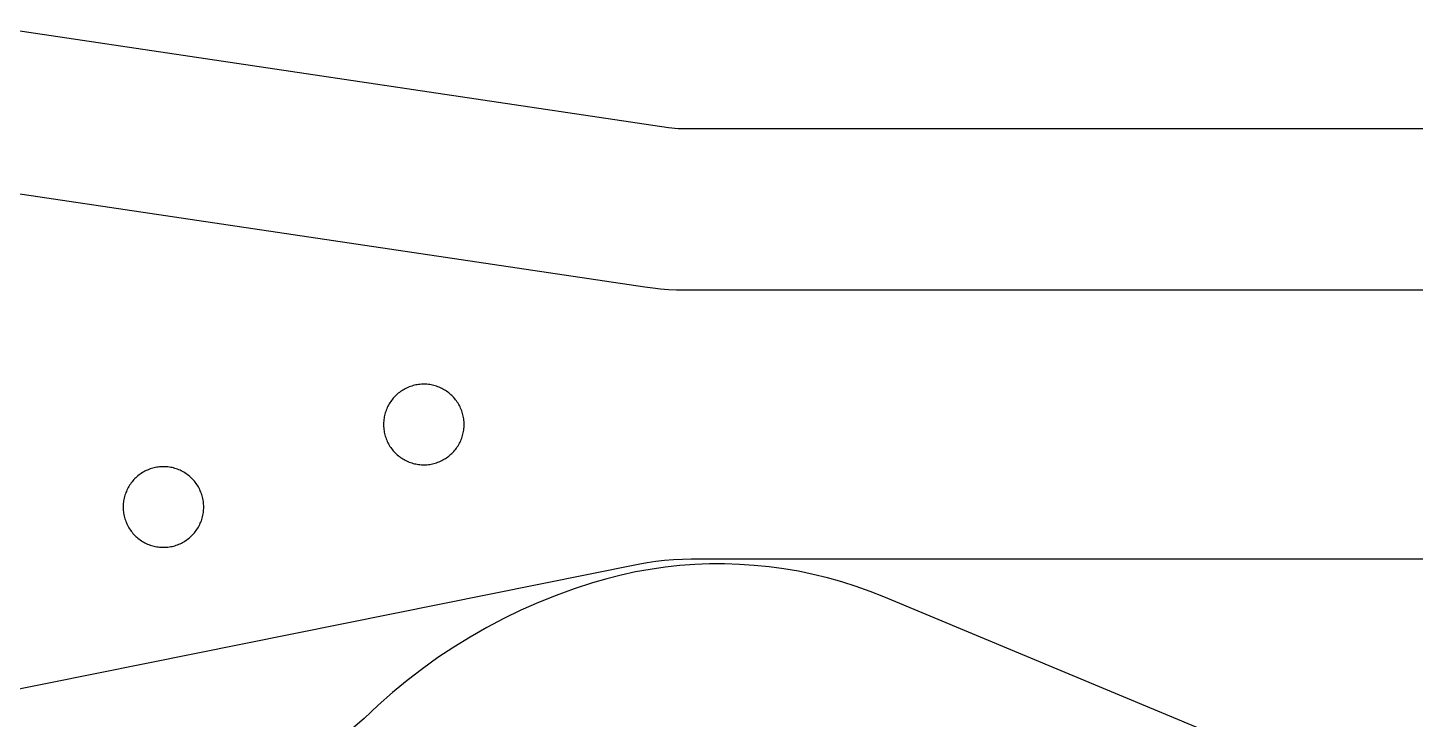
# Model space of a CAD drawing. Header units: millimetres. Extents: x 586 to 986, y -25 to 475.
# Drawn here: x 622.7 to 674.4, y 84.3 to 110 of the extents above; entities that cross this region are included whole.
import ezdxf

# ---------------------------------------------------------------- set-up
doc = ezdxf.new("R2010")
doc.units = ezdxf.units.MM
doc.header["$MEASUREMENT"] = 0
doc.layers.add('auxiliares', color=4, linetype='Continuous', true_color=0x00ffff)
doc.layers.add('corte', color=1, linetype='Continuous', true_color=0xff0000)

msp = doc.modelspace()

# ---------------------------------------------------------------- linework, layer by layer
at = {"layer": 'auxiliares'}
for p, q in [((646.576, 106.284), (621.58, 110.006)), ((646.693, 106.269), (646.576, 106.284)), ((646.811, 106.257), (646.693, 106.269)), ((646.929, 106.248), (646.811, 106.257)), ((647.047, 106.243), (646.929, 106.248)), ((647.165, 106.241), (647.047, 106.243)), ((689.425, 106.241), (647.165, 106.241)), ((646.446, 89.929), (645.897, 89.85)), ((646.997, 89.989), (646.446, 89.929)), ((647.55, 90.029), (646.997, 89.989)), ((648.105, 90.051), (647.55, 90.029)), ((648.659, 90.053), (648.105, 90.051)), ((649.213, 90.036), (648.659, 90.053)), ((649.767, 89.999), (649.213, 90.036)), ((650.318, 89.944), (649.767, 89.999)), ((650.868, 89.869), (650.318, 89.944)), ((644.272, 89.501), (643.739, 89.347)), ((644.809, 89.636), (644.272, 89.501)), ((645.351, 89.753), (644.809, 89.636)), ((645.897, 89.85), (645.351, 89.753)), ((651.414, 89.776), (650.868, 89.869)), ((651.957, 89.663), (651.414, 89.776)), ((652.496, 89.532), (651.957, 89.663)), ((653.03, 89.382), (652.496, 89.532)), ((653.558, 89.214), (653.03, 89.382)), ((642.392, 88.882), (641.731, 88.616)), ((643.061, 89.126), (642.392, 88.882)), ((643.739, 89.347), (643.061, 89.126)), ((654.081, 89.028), (653.558, 89.214)), ((654.596, 88.823), (654.081, 89.028)), ((641.731, 88.616), (641.08, 88.327)), ((674.374, 80.583), (654.596, 88.823)), ((640.438, 88.017), (639.808, 87.685)), ((641.08, 88.327), (640.438, 88.017)), ((639.189, 87.331), (638.583, 86.957)), ((639.808, 87.685), (639.189, 87.331)), ((638.583, 86.957), (637.99, 86.563)), ((637.99, 86.563), (637.41, 86.148)), ((637.41, 86.148), (636.845, 85.714)), ((636.295, 85.262), (635.76, 84.791)), ((636.845, 85.714), (636.295, 85.262)), ((635.76, 84.791), (635.242, 84.302)), ((635.242, 84.302), (627.449, 77.632))]:
    msp.add_line(p, q, dxfattribs=at)
at = {"layer": 'corte', "linetype": 'Continuous', "lineweight": 25}
for p, q in [((645.693, 100.35), (620.697, 104.072)), ((645.986, 100.311), (645.693, 100.35)), ((646.28, 100.28), (645.986, 100.311)), ((646.574, 100.258), (646.28, 100.28)), ((646.87, 100.245), (646.574, 100.258)), ((647.165, 100.241), (646.87, 100.245)), ((689.425, 100.241), (647.165, 100.241)), ((636.822, 96.596), (636.775, 96.573)), ((636.869, 96.618), (636.822, 96.596)), ((636.918, 96.637), (636.869, 96.618)), ((636.966, 96.656), (636.918, 96.637)), ((637.016, 96.672), (636.966, 96.656)), ((637.066, 96.687), (637.016, 96.672)), ((637.116, 96.7), (637.066, 96.687)), ((637.167, 96.711), (637.116, 96.7)), ((637.218, 96.72), (637.167, 96.711)), ((637.27, 96.728), (637.218, 96.72)), ((637.321, 96.734), (637.27, 96.728)), ((637.373, 96.738), (637.321, 96.734)), ((637.425, 96.74), (637.373, 96.738)), ((637.477, 96.741), (637.425, 96.74)), ((637.53, 96.739), (637.477, 96.741)), ((637.582, 96.736), (637.53, 96.739)), ((637.633, 96.731), (637.582, 96.736)), ((637.685, 96.725), (637.633, 96.731)), ((637.736, 96.716), (637.685, 96.725)), ((637.787, 96.706), (637.736, 96.716)), ((637.838, 96.694), (637.787, 96.706)), ((637.888, 96.68), (637.838, 96.694)), ((637.938, 96.664), (637.888, 96.68)), ((637.987, 96.647), (637.938, 96.664)), ((638.036, 96.628), (637.987, 96.647)), ((638.083, 96.607), (638.036, 96.628)), ((638.13, 96.585), (638.083, 96.607)), ((636.233, 96.097), (636.204, 96.053)), ((636.263, 96.139), (636.233, 96.097)), ((636.295, 96.18), (636.263, 96.139)), ((636.329, 96.22), (636.295, 96.18)), ((636.363, 96.259), (636.329, 96.22)), ((636.399, 96.297), (636.363, 96.259)), ((636.437, 96.333), (636.399, 96.297)), ((636.475, 96.368), (636.437, 96.333)), ((636.515, 96.402), (636.475, 96.368)), ((636.556, 96.434), (636.515, 96.402)), ((636.598, 96.465), (636.556, 96.434)), ((636.641, 96.494), (636.598, 96.465)), ((636.685, 96.522), (636.641, 96.494)), ((636.73, 96.548), (636.685, 96.522)), ((636.775, 96.573), (636.73, 96.548)), ((638.177, 96.561), (638.13, 96.585)), ((638.222, 96.536), (638.177, 96.561)), ((638.267, 96.509), (638.222, 96.536)), ((638.31, 96.48), (638.267, 96.509)), ((638.353, 96.45), (638.31, 96.48)), ((638.394, 96.419), (638.353, 96.45)), ((638.434, 96.386), (638.394, 96.419)), ((638.473, 96.351), (638.434, 96.386)), ((638.511, 96.316), (638.473, 96.351)), ((638.548, 96.279), (638.511, 96.316)), ((638.583, 96.24), (638.548, 96.279)), ((638.617, 96.201), (638.583, 96.24)), ((638.65, 96.16), (638.617, 96.201)), ((638.681, 96.119), (638.65, 96.16)), ((638.711, 96.076), (638.681, 96.119)), ((638.739, 96.032), (638.711, 96.076)), ((636.003, 95.576), (635.992, 95.525)), ((636.015, 95.627), (636.003, 95.576)), ((636.03, 95.677), (636.015, 95.627)), ((636.046, 95.726), (636.03, 95.677)), ((636.063, 95.775), (636.046, 95.726)), ((636.083, 95.823), (636.063, 95.775)), ((636.104, 95.871), (636.083, 95.823)), ((636.126, 95.918), (636.104, 95.871)), ((636.151, 95.964), (636.126, 95.918)), ((636.177, 96.009), (636.151, 95.964)), ((636.204, 96.053), (636.177, 96.009)), ((638.766, 95.988), (638.739, 96.032)), ((638.791, 95.942), (638.766, 95.988)), ((638.815, 95.895), (638.791, 95.942)), ((638.836, 95.848), (638.815, 95.895)), ((638.857, 95.8), (638.836, 95.848)), ((638.875, 95.752), (638.857, 95.8)), ((638.892, 95.702), (638.875, 95.752)), ((638.907, 95.653), (638.892, 95.702)), ((638.921, 95.602), (638.907, 95.653)), ((638.932, 95.552), (638.921, 95.602)), ((635.967, 95.318), (635.965, 95.266)), ((635.965, 95.266), (635.965, 95.214)), ((635.965, 95.214), (635.967, 95.162)), ((635.971, 95.37), (635.967, 95.318)), ((635.967, 95.162), (635.971, 95.11)), ((635.976, 95.422), (635.971, 95.37)), ((635.971, 95.11), (635.976, 95.059)), ((635.983, 95.474), (635.976, 95.422)), ((635.976, 95.059), (635.983, 95.007)), ((635.992, 95.525), (635.983, 95.474)), ((638.942, 95.5), (638.932, 95.552)), ((638.95, 95.449), (638.942, 95.5)), ((638.957, 95.397), (638.95, 95.449)), ((638.951, 95.034), (638.957, 95.085)), ((638.961, 95.345), (638.957, 95.397)), ((638.957, 95.085), (638.961, 95.137)), ((638.964, 95.293), (638.961, 95.345)), ((638.961, 95.137), (638.964, 95.189)), ((638.965, 95.241), (638.964, 95.293)), ((638.964, 95.189), (638.965, 95.241)), ((635.983, 95.007), (635.992, 94.956)), ((635.992, 94.956), (636.003, 94.905)), ((636.003, 94.905), (636.016, 94.854)), ((636.016, 94.854), (636.03, 94.804)), ((636.03, 94.804), (636.046, 94.755)), ((636.046, 94.755), (636.064, 94.706)), ((636.064, 94.706), (636.083, 94.657)), ((636.083, 94.657), (636.104, 94.61)), ((636.104, 94.61), (636.127, 94.563)), ((636.127, 94.563), (636.151, 94.517)), ((638.766, 94.495), (638.792, 94.541)), ((638.792, 94.541), (638.815, 94.587)), ((638.815, 94.587), (638.837, 94.634)), ((638.837, 94.634), (638.857, 94.682)), ((638.857, 94.682), (638.876, 94.731)), ((638.876, 94.731), (638.892, 94.78)), ((638.892, 94.78), (638.908, 94.83)), ((638.908, 94.83), (638.921, 94.88)), ((638.921, 94.88), (638.933, 94.931)), ((638.933, 94.931), (638.943, 94.982)), ((638.943, 94.982), (638.951, 95.034)), ((636.151, 94.517), (636.177, 94.472)), ((636.177, 94.472), (636.205, 94.427)), ((636.205, 94.427), (636.234, 94.384)), ((636.234, 94.384), (636.264, 94.342)), ((636.264, 94.342), (636.296, 94.301)), ((636.296, 94.301), (636.329, 94.261)), ((636.329, 94.261), (636.364, 94.222)), ((636.364, 94.222), (636.4, 94.184)), ((636.4, 94.184), (636.437, 94.148)), ((636.437, 94.148), (636.476, 94.113)), ((636.476, 94.113), (636.516, 94.079)), ((636.516, 94.079), (636.557, 94.047)), ((636.557, 94.047), (636.598, 94.016)), ((636.598, 94.016), (636.642, 93.987)), ((638.311, 94.002), (638.353, 94.032)), ((638.353, 94.032), (638.395, 94.064)), ((638.395, 94.064), (638.435, 94.097)), ((638.435, 94.097), (638.474, 94.131)), ((638.474, 94.131), (638.512, 94.167)), ((638.512, 94.167), (638.549, 94.204)), ((638.549, 94.204), (638.584, 94.242)), ((638.584, 94.242), (638.618, 94.281)), ((638.618, 94.281), (638.651, 94.322)), ((638.651, 94.322), (638.682, 94.364)), ((638.682, 94.364), (638.712, 94.407)), ((638.712, 94.407), (638.74, 94.45)), ((638.74, 94.45), (638.766, 94.495)), ((627.082, 93.502), (627.037, 93.478)), ((627.129, 93.525), (627.082, 93.502)), ((627.177, 93.547), (627.129, 93.525)), ((627.225, 93.567), (627.177, 93.547)), ((627.273, 93.585), (627.225, 93.567)), ((627.323, 93.601), (627.273, 93.585)), ((627.373, 93.616), (627.323, 93.601)), ((627.423, 93.629), (627.373, 93.616)), ((627.474, 93.64), (627.423, 93.629)), ((627.525, 93.65), (627.474, 93.64)), ((627.577, 93.657), (627.525, 93.65)), ((627.629, 93.663), (627.577, 93.657)), ((627.68, 93.667), (627.629, 93.663)), ((627.732, 93.67), (627.68, 93.667)), ((627.785, 93.67), (627.732, 93.67)), ((627.837, 93.669), (627.785, 93.67)), ((627.889, 93.666), (627.837, 93.669)), ((627.94, 93.661), (627.889, 93.666)), ((627.992, 93.654), (627.94, 93.661)), ((628.043, 93.645), (627.992, 93.654)), ((628.094, 93.635), (628.043, 93.645)), ((628.145, 93.623), (628.094, 93.635)), ((628.195, 93.609), (628.145, 93.623)), ((628.245, 93.594), (628.195, 93.609)), ((628.294, 93.576), (628.245, 93.594)), ((628.343, 93.557), (628.294, 93.576)), ((628.39, 93.537), (628.343, 93.557)), ((628.437, 93.515), (628.39, 93.537)), ((628.484, 93.491), (628.437, 93.515)), ((636.642, 93.987), (636.686, 93.959)), ((636.686, 93.959), (636.73, 93.933)), ((636.73, 93.933), (636.776, 93.908)), ((636.776, 93.908), (636.823, 93.885)), ((636.823, 93.885), (636.87, 93.864)), ((636.87, 93.864), (636.919, 93.844)), ((636.919, 93.844), (636.967, 93.826)), ((636.967, 93.826), (637.017, 93.809)), ((637.017, 93.809), (637.067, 93.795)), ((637.067, 93.795), (637.117, 93.782)), ((637.117, 93.782), (637.168, 93.771)), ((637.168, 93.771), (637.219, 93.761)), ((637.219, 93.761), (637.271, 93.753)), ((637.271, 93.753), (637.322, 93.748)), ((637.322, 93.748), (637.374, 93.744)), ((637.374, 93.744), (637.426, 93.741)), ((637.426, 93.741), (637.478, 93.741)), ((637.478, 93.741), (637.531, 93.742)), ((637.531, 93.742), (637.582, 93.745)), ((637.582, 93.745), (637.634, 93.75)), ((637.634, 93.75), (637.686, 93.757)), ((637.686, 93.757), (637.737, 93.766)), ((637.737, 93.766), (637.788, 93.776)), ((637.788, 93.776), (637.839, 93.788)), ((637.839, 93.788), (637.889, 93.802)), ((637.889, 93.802), (637.939, 93.818)), ((637.939, 93.818), (637.988, 93.835)), ((637.988, 93.835), (638.036, 93.854)), ((638.036, 93.854), (638.084, 93.875)), ((638.084, 93.875), (638.131, 93.897)), ((638.131, 93.897), (638.178, 93.921)), ((638.178, 93.921), (638.223, 93.946)), ((638.223, 93.946), (638.267, 93.974)), ((638.267, 93.974), (638.311, 94.002)), ((626.511, 92.983), (626.484, 92.939)), ((626.54, 93.026), (626.511, 92.983)), ((626.571, 93.068), (626.54, 93.026)), ((626.602, 93.109), (626.571, 93.068)), ((626.636, 93.149), (626.602, 93.109)), ((626.67, 93.188), (626.636, 93.149)), ((626.706, 93.226), (626.67, 93.188)), ((626.744, 93.262), (626.706, 93.226)), ((626.782, 93.297), (626.744, 93.262)), ((626.822, 93.331), (626.782, 93.297)), ((626.863, 93.363), (626.822, 93.331)), ((626.905, 93.394), (626.863, 93.363)), ((626.948, 93.423), (626.905, 93.394)), ((626.992, 93.451), (626.948, 93.423)), ((627.037, 93.478), (626.992, 93.451)), ((628.529, 93.465), (628.484, 93.491)), ((628.574, 93.438), (628.529, 93.465)), ((628.617, 93.41), (628.574, 93.438)), ((628.66, 93.379), (628.617, 93.41)), ((628.701, 93.348), (628.66, 93.379)), ((628.741, 93.315), (628.701, 93.348)), ((628.78, 93.281), (628.741, 93.315)), ((628.818, 93.245), (628.78, 93.281)), ((628.855, 93.208), (628.818, 93.245)), ((628.89, 93.17), (628.855, 93.208)), ((628.924, 93.13), (628.89, 93.17)), ((628.957, 93.09), (628.924, 93.13)), ((628.988, 93.048), (628.957, 93.09)), ((629.018, 93.005), (628.988, 93.048)), ((629.046, 92.962), (629.018, 93.005)), ((626.31, 92.505), (626.299, 92.454)), ((626.322, 92.556), (626.31, 92.505)), ((626.337, 92.606), (626.322, 92.556)), ((626.353, 92.656), (626.337, 92.606)), ((626.37, 92.704), (626.353, 92.656)), ((626.39, 92.753), (626.37, 92.704)), ((626.411, 92.8), (626.39, 92.753)), ((626.433, 92.847), (626.411, 92.8)), ((626.458, 92.893), (626.433, 92.847)), ((626.484, 92.939), (626.458, 92.893)), ((629.073, 92.917), (629.046, 92.962)), ((629.098, 92.871), (629.073, 92.917)), ((629.122, 92.825), (629.098, 92.871)), ((629.144, 92.778), (629.122, 92.825)), ((629.164, 92.73), (629.144, 92.778)), ((629.182, 92.681), (629.164, 92.73)), ((629.199, 92.632), (629.182, 92.681)), ((629.214, 92.582), (629.199, 92.632)), ((629.228, 92.532), (629.214, 92.582)), ((629.239, 92.481), (629.228, 92.532)), ((629.249, 92.43), (629.239, 92.481)), ((626.274, 92.248), (626.272, 92.196)), ((626.272, 92.196), (626.272, 92.144)), ((626.272, 92.144), (626.274, 92.092)), ((626.278, 92.3), (626.274, 92.248)), ((626.274, 92.092), (626.278, 92.04)), ((626.283, 92.352), (626.278, 92.3)), ((626.278, 92.04), (626.283, 91.988)), ((626.29, 92.403), (626.283, 92.352)), ((626.283, 91.988), (626.29, 91.936)), ((626.299, 92.454), (626.29, 92.403)), ((629.257, 92.378), (629.249, 92.43)), ((629.25, 91.912), (629.258, 91.963)), ((629.264, 92.327), (629.257, 92.378)), ((629.258, 91.963), (629.264, 92.015)), ((629.268, 92.275), (629.264, 92.327)), ((629.264, 92.015), (629.268, 92.067)), ((629.271, 92.223), (629.268, 92.275)), ((629.268, 92.067), (629.271, 92.119)), ((629.272, 92.171), (629.271, 92.223)), ((629.271, 92.119), (629.272, 92.171)), ((626.29, 91.936), (626.299, 91.885)), ((626.299, 91.885), (626.31, 91.834)), ((626.31, 91.834), (626.323, 91.784)), ((626.323, 91.784), (626.337, 91.734)), ((626.337, 91.734), (626.353, 91.684)), ((626.353, 91.684), (626.371, 91.635)), ((626.371, 91.635), (626.39, 91.587)), ((626.39, 91.587), (626.411, 91.539)), ((626.411, 91.539), (626.434, 91.492)), ((626.434, 91.492), (626.458, 91.446)), ((626.458, 91.446), (626.484, 91.401)), ((629.073, 91.424), (629.099, 91.47)), ((629.099, 91.47), (629.122, 91.516)), ((629.122, 91.516), (629.144, 91.564)), ((629.144, 91.564), (629.164, 91.612)), ((629.164, 91.612), (629.183, 91.66)), ((629.183, 91.66), (629.2, 91.71)), ((629.2, 91.71), (629.215, 91.759)), ((629.215, 91.759), (629.228, 91.81)), ((629.228, 91.81), (629.24, 91.861)), ((629.24, 91.861), (629.25, 91.912)), ((626.484, 91.401), (626.512, 91.357)), ((626.512, 91.357), (626.541, 91.314)), ((626.541, 91.314), (626.571, 91.271)), ((626.571, 91.271), (626.603, 91.23)), ((626.603, 91.23), (626.636, 91.19)), ((626.636, 91.19), (626.671, 91.151)), ((626.671, 91.151), (626.707, 91.114)), ((626.707, 91.114), (626.744, 91.077)), ((626.744, 91.077), (626.783, 91.042)), ((626.783, 91.042), (626.823, 91.009)), ((626.823, 91.009), (626.864, 90.977)), ((626.864, 90.977), (626.906, 90.946)), ((626.906, 90.946), (626.949, 90.916)), ((626.949, 90.916), (626.993, 90.889)), ((628.574, 90.903), (628.618, 90.931)), ((628.618, 90.931), (628.66, 90.962)), ((628.66, 90.962), (628.702, 90.993)), ((628.702, 90.993), (628.742, 91.026)), ((628.742, 91.026), (628.781, 91.06)), ((628.781, 91.06), (628.819, 91.096)), ((628.819, 91.096), (628.856, 91.133)), ((628.856, 91.133), (628.891, 91.171)), ((628.891, 91.171), (628.925, 91.211)), ((628.925, 91.211), (628.958, 91.251)), ((628.958, 91.251), (628.989, 91.293)), ((628.989, 91.293), (629.019, 91.336)), ((629.019, 91.336), (629.047, 91.38)), ((629.047, 91.38), (629.073, 91.424)), ((626.993, 90.889), (627.038, 90.862)), ((627.038, 90.862), (627.083, 90.838)), ((627.083, 90.838), (627.13, 90.815)), ((627.13, 90.815), (627.177, 90.793)), ((627.177, 90.793), (627.226, 90.773)), ((627.226, 90.773), (627.274, 90.755)), ((627.274, 90.755), (627.324, 90.739)), ((627.324, 90.739), (627.374, 90.724)), ((627.374, 90.724), (627.424, 90.711)), ((627.424, 90.711), (627.475, 90.7)), ((627.475, 90.7), (627.526, 90.69)), ((627.526, 90.69), (627.578, 90.683)), ((627.578, 90.683), (627.63, 90.677)), ((627.63, 90.677), (627.681, 90.673)), ((627.681, 90.673), (627.733, 90.671)), ((627.733, 90.671), (627.785, 90.67)), ((627.785, 90.67), (627.838, 90.672)), ((627.838, 90.672), (627.89, 90.675)), ((627.89, 90.675), (627.941, 90.68)), ((627.941, 90.68), (627.993, 90.687)), ((627.993, 90.687), (628.044, 90.695)), ((628.044, 90.695), (628.095, 90.705)), ((628.095, 90.705), (628.146, 90.718)), ((628.146, 90.718), (628.196, 90.731)), ((628.196, 90.731), (628.246, 90.747)), ((628.246, 90.747), (628.295, 90.764)), ((628.295, 90.764), (628.343, 90.783)), ((628.343, 90.783), (628.391, 90.804)), ((628.391, 90.804), (628.438, 90.826)), ((628.438, 90.826), (628.485, 90.85)), ((628.485, 90.85), (628.53, 90.876)), ((628.53, 90.876), (628.574, 90.903)), ((618.009, 84.524), (645.449, 90.044)), ((645.449, 90.044), (645.774, 90.104)), ((645.774, 90.104), (646.101, 90.153)), ((646.101, 90.153), (646.43, 90.192)), ((646.43, 90.192), (646.76, 90.219)), ((646.76, 90.219), (647.09, 90.235)), ((647.09, 90.235), (647.421, 90.241)), ((647.421, 90.241), (689.425, 90.241))]:
    msp.add_line(p, q, dxfattribs=at)

doc.saveas('drawing.dxf')
